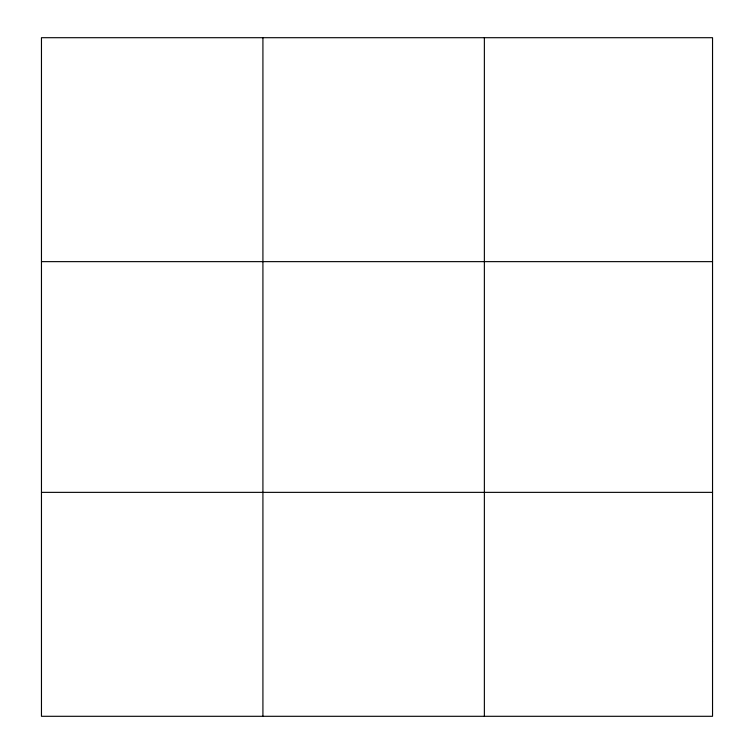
<?xml version="1.0" encoding="UTF-8"?>
<svg xmlns="http://www.w3.org/2000/svg" width="754" height="754" viewBox="0 0 754 754"><rect width="100%" height="100%" fill="white"/><g stroke="black" fill="none" stroke-linecap="round" stroke-linejoin="round"><path stroke-width="1.13" d="M262.92 716.3L262.92 37.7M484.37 716.3L484.37 37.7M41.461 261.638L712.539 261.638M41.461 492.362L712.539 492.362M712.539 641.654L712.539 716.3L41.461 716.3L41.461 37.7L712.539 37.7L712.539 641.654"/></g></svg>
